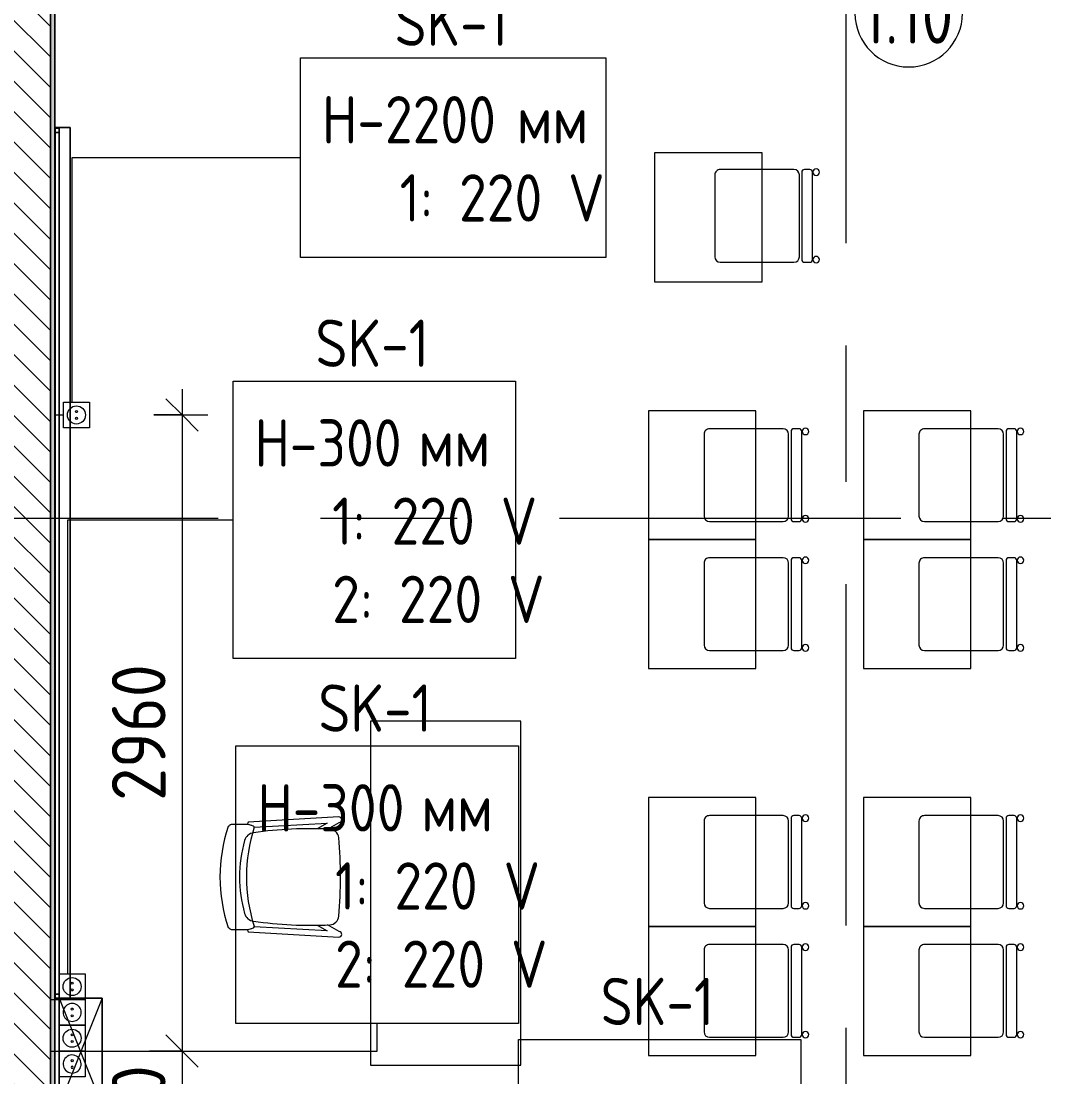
# Model space of a CAD drawing. Header units: millimetres. Extents: x -4185 to 186529, y -8553 to 29097.
# Drawn here: x 29472 to 34230, y 1000 to 5913 of the extents above; entities that cross this region are included whole.
import ezdxf

# ---------------------------------------------------------------- set-up
doc = ezdxf.new("R2010")
doc.units = ezdxf.units.MM
doc.linetypes.add('Осевая', pattern=[3175, 635, -476.25, 1587.5, -476.25])
for name, color, linetype, lineweight in [('A-ANNO-DIMS', 7, 'Continuous', 9), ('A-ANNO-DIMS-100', 7, 'Continuous', 9), ('A-AREA-IDEN', 7, 'Continuous', 9), ('A-DETL-GENF', 7, 'Continuous', 9), ('E-ELEC-FIXT-IDEN', 7, 'Continuous', 9), ('I-WALL', 7, 'Continuous', 9), ('Оси-2', 7, 'Осевая', 9), ('Электрические приборы', 7, 'Continuous', 9)]:
    doc.layers.add(name, color=color, linetype=linetype, lineweight=lineweight)
for name, color, linetype, lineweight, true_color in [('A-WALL-1', 7, 'Continuous', 9, 0x3c3c3c), ('A-WALL-FNSH-1', 7, 'Continuous', 9, 0x3c3c3c), ('I-FURN-1', 7, 'Continuous', 9, 0xf0f0f0), ('Оси розеток', 7, 'Continuous', 9, 0xff1e23)]:
    doc.layers.add(name, color=color, linetype=linetype, lineweight=lineweight, true_color=true_color)
doc.styles.add('GOST Common', font='GOST_Common.ttf', dxfattribs={"width": 0.9, "height": 220})
doc.styles.add('GOST Common_1', font='GOST_Common.ttf', dxfattribs={"width": 0.9, "height": 250})
doc.styles.add('ISOCPEUR', font='isocpeur.ttf', dxfattribs={"width": 0.9, "height": 250})
doc.dimstyles.new('ISO-2_5_0_9К_БОЛЬШОЙ', dxfattribs={"dimscale": 304.8, "dimtxt": 248.995294, "dimasz": 0.492126, "dimexe": 0.393701, "dimexo": 0.984252, "dimgap": 0, "dimtad": 1, "dimdec": 0, "dimrnd": 10, "dimzin": 0, "dimdsep": 46, "dimtxsty": 'ISOCPEUR', "dimblk1": 'OBLIQUE', "dimblk2": 'OBLIQUE', "dimsah": 1, "dimcen": 0.09, "dimdle": 0.393701, "dimazin": 0, "dimtfac": 1, "dimtdec": 4, "dimtix": 1, "dimtmove": 0, "dimatfit": 3, "dimfxl": 1, "dimtvp": 1, "dimtolj": 1, "dimtzin": 0, "dimarcsym": 2})

# ---------------------------------------------------------------- blocks, each defined once
blk = doc.blocks.new('Блок Розеток и Выключателей - Блок Розеток и Выключателей_SK1-V88-План размещения напольных электротехнических лючков и розеток 1 этажа в осях 1-12')
at = {"layer": 'A-DETL-GENF'}
for p, q in [((-120, -40), (0, -40)), ((-120, -160), (-120, -40)), ((0, -40), (4.9, -40)), ((0, -160), (0, -40)), ((0, -40), (0, -160)), ((4.9, -40), (6.9, -40)), ((6.9, -40), (24.9, -40)), ((24.9, -40), (120, -40)), ((120, -40.3), (120, -160)), ((0, -160), (-120, -160)), ((6.9, -160), (0, -160)), ((120, -160), (6.9, -160))]:
    blk.add_line(p, q, dxfattribs=at)
for centre, radius in [((-75.6, -100), 4.8), ((-44.4, -100), 4.8), ((60, -100), 42), ((44.4, -100), 4.8), ((75.6, -100), 4.8)]:
    blk.add_circle(centre, radius, dxfattribs=at)
for start, end in [(108, 180), (180, 36), (36, 108)]:
    blk.add_arc((-60, -100), 42, start, end, dxfattribs=at)
at = {"layer": 'Оси розеток'}
blk.add_line((0, 0), (0, -40), dxfattribs=at)
blk = doc.blocks.new('Блок Розеток и Выключателей - Блок Розеток и Выключателей_SK1-V89-План размещения напольных электротехнических лючков и розеток 1 этажа в осях 1-12')
at = {"layer": 'A-DETL-GENF'}
for p, q in [((-120, -40), (0, -40)), ((-120, -160), (-120, -40)), ((0, -40), (120, -40)), ((0, -160), (0, -40)), ((0, -40), (0, -160)), ((120, -40), (120, -160)), ((0, -160), (-120, -160)), ((120, -160), (0, -160))]:
    blk.add_line(p, q, dxfattribs=at)
for centre, radius in [((-44.4, -100), 4.8), ((60, -100), 42), ((44.4, -100), 4.8), ((75.6, -100), 4.8)]:
    blk.add_circle(centre, radius, dxfattribs=at)
for centre, radius, start, end in [((-60, -100), 42, 180, 144), ((-60, -100), 42, 144, 180), ((-75.6, -100), 4.8, 0, 180), ((-75.6, -100), 4.8, 180, 0)]:
    blk.add_arc(centre, radius, start, end, dxfattribs=at)
at = {"layer": 'Оси розеток'}
blk.add_line((0, 0), (0, -40), dxfattribs=at)
blk = doc.blocks.new('Блок Розеток и Выключателей - Блок Розеток и Выключателей_SK1-27362739-План размещения напольных электротехнических лючков и розеток 1 этажа в осях 1-12')
at = {"layer": 'A-DETL-GENF'}
for p, q in [((-60, -40), (60, -40)), ((-60, -160), (-60, -40)), ((60, -40), (60, -160)), ((60, -160), (-60, -160))]:
    blk.add_line(p, q, dxfattribs=at)
for centre, radius in [((0, -100), 42), ((-15.6, -100), 4.8), ((15.6, -100), 4.8)]:
    blk.add_circle(centre, radius, dxfattribs=at)
at = {"layer": 'Оси розеток'}
blk.add_line((0, 0), (0, -40), dxfattribs=at)
blk = doc.blocks.new('Стол базовый прямоугольный - 1_7а-25476368-План размещения напольных электротехнических лючков и розеток 1 этажа в осях 1-12')
at = {"layer": 'I-FURN-1'}
for p, q in [((250, 300), (-250, 300)), ((-250, 300), (-250, -300)), ((250, -300), (250, 300)), ((-250, -300), (250, -300))]:
    blk.add_line(p, q, dxfattribs=at)
blk = doc.blocks.new('Стул Breuer - 1_9а-V94-План размещения напольных электротехнических лючков и розеток 1 этажа в осях 1-12')
at = {"layer": 'I-FURN-1'}
for p, q in [((-215.9, 215.9), (-215.9, 0)), ((190.5, 241.3), (-190.5, 241.3)), ((215.9, 0), (215.9, 215.9)), ((-215.9, 0), (-215.9, -127)), ((215.9, -127), (215.9, 0)), ((-215.9, -176.2), (-215.9, -200.8)), ((203.2, -163.5), (-203.2, -163.5)), ((-190.5, -152.4), (190.5, -152.4)), ((215.9, -200.8), (215.9, -176.2)), ((-203.2, -213.5), (203.2, -213.5))]:
    blk.add_line(p, q, dxfattribs=at)
for centre, radius, start, end in [((-190.5, 215.9), 25.4, 90, 180), ((190.5, 215.9), 25.4, 0, 90), ((-190.5, -127), 25.4, 180, 270), ((190.5, -127), 25.4, 270, 360), ((-203.2, -176.2), 12.7, 90, 180), ((203.2, -176.2), 12.7, 360, 90), ((-203.5, -230.6), 15.1, 360, 180), ((-203.5, -230.6), 15.1, 180, 360), ((-203.2, -200.8), 12.7, 180, 270), ((203.7, -230.6), 15.1, 360, 180), ((203.7, -230.6), 15.1, 180, 360), ((203.2, -200.8), 12.7, 270, 360)]:
    blk.add_arc(centre, radius, start, end, dxfattribs=at)
blk = doc.blocks.new('Стул Breuer - 1_9а-25403171-План размещения напольных электротехнических лючков и розеток 1 этажа в осях 1-12')
at = {"layer": 'I-FURN-1'}
for p, q in [((-215.9, 215.9), (-215.9, 0)), ((190.5, 241.3), (-190.5, 241.3)), ((215.9, 0), (215.9, 215.9)), ((-215.9, 0), (-215.9, -127)), ((215.9, -127), (215.9, 0)), ((-215.9, -176.2), (-215.9, -200.8)), ((203.2, -163.5), (-203.2, -163.5)), ((-190.5, -152.4), (190.5, -152.4)), ((215.9, -200.8), (215.9, -176.2)), ((-203.2, -213.5), (203.2, -213.5))]:
    blk.add_line(p, q, dxfattribs=at)
for centre, radius, start, end in [((-190.5, 215.9), 25.4, 90, 180), ((190.5, 215.9), 25.4, 0, 90), ((-190.5, -127), 25.4, 180, 270), ((190.5, -127), 25.4, 270, 360), ((-203.2, -176.2), 12.7, 90, 180), ((203.2, -176.2), 12.7, 360, 90), ((-203.5, -230.6), 15.1, 360, 180), ((-203.5, -230.6), 15.1, 180, 360), ((-203.2, -200.8), 12.7, 180, 270), ((203.7, -230.6), 15.1, 360, 180), ((203.7, -230.6), 15.1, 180, 360), ((203.2, -200.8), 12.7, 270, 360)]:
    blk.add_arc(centre, radius, start, end, dxfattribs=at)
blk = doc.blocks.new('Стул Breuer - 1_9а-V100-План размещения напольных электротехнических лючков и розеток 1 этажа в осях 1-12')
at = {"layer": 'I-FURN-1'}
for p, q in [((-215.9, 215.9), (-215.9, 0)), ((190.5, 241.3), (-190.5, 241.3)), ((215.9, 0), (215.9, 215.9)), ((-215.9, 0), (-215.9, -127)), ((215.9, -127), (215.9, 0)), ((-215.9, -176.2), (-215.9, -200.8)), ((203.2, -163.5), (-203.2, -163.5)), ((-190.5, -152.4), (190.5, -152.4)), ((215.9, -200.8), (215.9, -176.2)), ((-203.2, -213.5), (203.2, -213.5))]:
    blk.add_line(p, q, dxfattribs=at)
for centre, radius, start, end in [((-190.5, 215.9), 25.4, 90, 180), ((190.5, 215.9), 25.4, 0, 90), ((-190.5, -127), 25.4, 180, 270), ((190.5, -127), 25.4, 270, 360), ((-203.2, -176.2), 12.7, 90, 180), ((203.2, -176.2), 12.7, 360, 90), ((-203.5, -230.6), 15.1, 360, 180), ((-203.5, -230.6), 15.1, 180, 360), ((-203.2, -200.8), 12.7, 180, 270), ((203.7, -230.6), 15.1, 360, 180), ((203.7, -230.6), 15.1, 180, 360), ((203.2, -200.8), 12.7, 270, 360)]:
    blk.add_arc(centre, radius, start, end, dxfattribs=at)
blk = doc.blocks.new('Стул Breuer - 1_9а-V95-План размещения напольных электротехнических лючков и розеток 1 этажа в осях 1-12')
at = {"layer": 'I-FURN-1'}
for p, q in [((-215.9, 215.9), (-215.9, 0)), ((190.5, 241.3), (-190.5, 241.3)), ((215.9, 0), (215.9, 215.9)), ((-215.9, 0), (-215.9, -127)), ((215.9, -127), (215.9, 0)), ((-215.9, -176.2), (-215.9, -200.8)), ((203.2, -163.5), (-203.2, -163.5)), ((-190.5, -152.4), (190.5, -152.4)), ((215.9, -200.8), (215.9, -176.2)), ((-203.2, -213.5), (203.2, -213.5))]:
    blk.add_line(p, q, dxfattribs=at)
for centre, radius, start, end in [((-190.5, 215.9), 25.4, 90, 180), ((190.5, 215.9), 25.4, 0, 90), ((-190.5, -127), 25.4, 180, 270), ((190.5, -127), 25.4, 270, 360), ((-203.2, -176.2), 12.7, 90, 180), ((203.2, -176.2), 12.7, 360, 90), ((-203.5, -230.6), 15.1, 360, 180), ((-203.5, -230.6), 15.1, 180, 360), ((-203.2, -200.8), 12.7, 180, 270), ((203.7, -230.6), 15.1, 360, 180), ((203.7, -230.6), 15.1, 180, 360), ((203.2, -200.8), 12.7, 270, 360)]:
    blk.add_arc(centre, radius, start, end, dxfattribs=at)
blk = doc.blocks.new('Chair_1 noor 78578 - 1_4-25422005-План размещения напольных электротехнических лючков и розеток 1 этажа в осях 1-12')
at = {"layer": 'I-FURN-1'}
for p, q in [((-130.5, 405.7), (-130.5, 344.8)), ((359.1, 344.8), (359.1, 405.7)), ((-141.2, 329.7), (-165.1, -92)), ((-136.5, -37.1), (-117.3, 302)), ((345.9, 302), (365.1, -37.1)), ((393.7, -92), (369.8, 329.7)), ((-110.2, 8.6), (-136.5, -37.1)), ((365.1, -37.1), (338.8, 8.6)), ((-139.7, -93.5), (-108.8, -39.9)), ((337.4, -39.9), (368.3, -93.5))]:
    blk.add_line(p, q, dxfattribs=at)
for centre, radius, start, end in [((114.3, -271.9), 732.8, 71.3174, 108.6833), ((-37.4, 344.8), 93.1, 180, 204.9864), ((-41.4, 297.5), 50.8, 106.1735, 171.9659), ((114.3, -239.2), 609.6, 73.8265, 106.1735), ((270, 297.5), 50.8, 8.0341, 73.8265), ((266, 344.8), 93.1, 334.477, 360), ((114.3, -279.3), 660.4, 111.7, 112.7563), ((-37.4, 344.8), 93.1, 186.4785, 204.9864), ((-116, 308.2), 6.35, 204.9864, 258.4091), ((-116, 308.2), 6.35, 204.9864, 287.8276), ((114.3, -408), 746, 71.9445, 107.8276), ((1798.9, 37.7), 1909.3, 171.9659, 182.6261), ((-1570.3, 37.7), 1909.3, 357.3739, 8.0341), ((344.3, 307.4), 6.35, 281.4186, 334.477), ((344.6, 308.2), 6.35, 281.5909, 335.0136), ((266, 344.8), 93.1, 335.0136, 353.5215), ((114.3, -279.3), 660.4, 67.2437, 68.3), ((1798.9, 37.7), 1909.3, 180.8761, 182.3307), ((-1570.3, 37.7), 1909.3, 357.6693, 359.1239), ((-152.4, -92.7), 12.7, 176.75, 356.75), ((-64, -47.7), 44.5, 182.6261, 265.0912), ((114.8, 2033.8), 2133.6, 265.0912, 274.9044), ((292.6, -47.7), 44.4, 275.9396, 357.3739), ((381, -92.7), 12.7, 183.25, 3.25)]:
    blk.add_arc(centre, radius, start, end, dxfattribs=at)
for points in [[(-120.4, 422.3), (-122, 420.8), (-124.7, 417.8), (-127.8, 413.5), (-129.8, 409.4), (-130.4, 406.9), (-130.5, 405.7)], [(359.1, 405.7), (359, 406.9), (358.4, 409.4), (356.4, 413.5), (353.3, 417.8), (350.6, 420.8), (349, 422.3)]]:
    blk.add_open_spline(points, degree=3, dxfattribs=at)
blk = doc.blocks.new('Стол базовый прямоугольный - 1_3-25460678-План размещения напольных электротехнических лючков и розеток 1 этажа в осях 1-12')
at = {"layer": 'I-FURN-1'}
for p, q in [((800, 350), (-800, 350)), ((-800, 350), (-800, -350)), ((800, -350), (800, 350)), ((-800, -350), (800, -350))]:
    blk.add_line(p, q, dxfattribs=at)
blk = doc.blocks.new('Стул Breuer - 1_9а-V119-План размещения напольных электротехнических лючков и розеток 1 этажа в осях 1-12')
at = {"layer": 'I-FURN-1'}
for p, q in [((-215.9, 215.9), (-215.9, 21)), ((190.5, 241.3), (-190.5, 241.3)), ((215.9, 21), (215.9, 215.9)), ((-215.9, 21), (-215.9, -127)), ((215.9, -127), (215.9, 21)), ((-215.9, -176.2), (-215.9, -200.8)), ((203.2, -163.5), (-203.2, -163.5)), ((-190.5, -152.4), (190.5, -152.4)), ((215.9, -200.8), (215.9, -176.2)), ((-203.2, -213.5), (203.2, -213.5))]:
    blk.add_line(p, q, dxfattribs=at)
for centre, radius, start, end in [((-190.5, 215.9), 25.4, 90, 180), ((190.5, 215.9), 25.4, 0, 90), ((-190.5, -127), 25.4, 180, 270), ((190.5, -127), 25.4, 270, 360), ((-203.2, -176.2), 12.7, 90, 180), ((203.2, -176.2), 12.7, 360, 90), ((-203.5, -230.6), 15.1, 360, 180), ((-203.5, -230.6), 15.1, 180, 360), ((-203.2, -200.8), 12.7, 180, 270), ((203.7, -230.6), 15.1, 360, 180), ((203.7, -230.6), 15.1, 180, 360), ((203.2, -200.8), 12.7, 270, 360)]:
    blk.add_arc(centre, radius, start, end, dxfattribs=at)
blk = doc.blocks.new('Шкаф параметрический - 1_5а-25565868-План размещения напольных электротехнических лючков и розеток 1 этажа в осях 1-12')
at = {"layer": 'I-FURN-1'}
for p, q in [((0, 200), (500, 0)), ((500, 200), (0, 200)), ((0, 200), (0, 0.3)), ((0, 50.2), (0, 200)), ((0, 200), (500, 200)), ((0.6, 0.3), (500, 200)), ((500, 0), (500, 200)), ((500, 200), (500, 0)), ((0, 0.3), (0, 50.2)), ((0, 0), (2, 0)), ((2, 0), (0, 0)), ((2, 0), (500, 0)), ((500, 0), (2, 0))]:
    blk.add_line(p, q, dxfattribs=at)
blk = doc.blocks.new('Зеркало обычное - Доска-V124-План размещения напольных электротехнических лючков и розеток 1 этажа в осях 1-12')
at = {"layer": 'I-FURN-1'}
for p, q in [((2025, 60), (-2025, 60)), ((-2025, 60), (-2025, 40)), ((-2025, 40.3), (-2025, 60)), ((-2025, 60), (-2005, 60)), ((2005, 60), (-2005, 60)), ((-2005, 60), (-2005, 40)), ((-2005, 40), (-2005, 60)), ((-2005, 60), (2005, 60)), ((-2005, 60), (2005, 60)), ((2005, 60), (-2005, 60)), ((-2005, 60), (2005, 60)), ((-2005, 40), (-2005, 60)), ((-2005, 40), (-2005, 60)), ((2005, 40), (2005, 60)), ((2005, 60), (2005, 40)), ((2005, 60), (2025, 60)), ((2005, 60), (2005, 40)), ((2005, 40), (2005, 60)), ((2025, 40), (2025, 60)), ((2025, 60), (2025, 40)), ((-2025, 40), (2025, 40)), ((-2023, 40), (-2025, 40)), ((-2005, 40), (-2023, 40)), ((-2005, 40), (2005, 40)), ((2005, 40), (-2005, 40)), ((2005, 40), (-2005, 40)), ((-2005, 40), (2005, 40)), ((2005, 40), (-2005, 40)), ((2025, 40), (2005, 40))]:
    blk.add_line(p, q, dxfattribs=at)
blk = doc.blocks.new('Марка_Помещения - Номер-25198446-План размещения напольных электротехнических лючков и розеток 1 этажа в осях 1-12')
at = {"layer": 'A-AREA-IDEN'}
for start, end in [(360, 180), (180, 360)]:
    blk.add_arc((0, 0), 2.5, start, end, dxfattribs=at)
blk = doc.blocks.new('DIMBLOCK42-План размещения напольных электротехнических лючков и розеток 1 этажа в осях 1-12')
at = {"layer": 'A-ANNO-DIMS-100'}
for p, q in [((30220.9, 4200), (30220.9, 1120)), ((30089.7, 4080), (30340.9, 4080)), ((30220.9, 4080), (30089.7, 4080)), ((30069.7, 1120), (30340.9, 1120)), ((30220.9, 1120), (30069.7, 1120))]:
    blk.add_line(p, q, dxfattribs=at)
at = {"layer": 'A-ANNO-DIMS-100', "lineweight": 20}
for p, q in [((30220.9, 4080), (30145.9, 4155)), ((30220.9, 4080), (30295.9, 4005)), ((30220.9, 1120), (30145.9, 1195)), ((30220.9, 1120), (30295.9, 1045))]:
    blk.add_line(p, q, dxfattribs=at)
at = {"layer": 'A-ANNO-DIMS-100', "color": 0, "insert": (29894.3, 2284), "char_height": 250, "width": 758.478, "attachment_point": 1, "rotation": 90, "line_spacing_factor": 1.149209, "style": 'ISOCPEUR'}
blk.add_mtext('2960', dxfattribs=at)
blk = doc.blocks.new('_Oblique')
at = {"color": 0, "linetype": 'ByBlock', "lineweight": -2}
blk.add_line((-0.5, -0.5), (0.5, 0.5), dxfattribs=at)
blk = doc.blocks.new('DIMBLOCK43-План размещения напольных электротехнических лючков и розеток 1 этажа в осях 1-12')
at = {"layer": 'A-ANNO-DIMS-100', "lineweight": 20}
for p, q in [((30220.9, 1120), (30145.9, 1195)), ((30220.9, 1120), (30295.9, 1045)), ((30220.9, 520), (30145.9, 595)), ((30220.9, 520), (30295.9, 445))]:
    blk.add_line(p, q, dxfattribs=at)
at = {"layer": 'A-ANNO-DIMS-100'}
for p, q in [((30069.7, 1120), (30340.9, 1120)), ((30220.9, 1120), (30069.7, 1120)), ((30220.9, 1120), (30220.9, 400)), ((30027, 520), (30340.9, 520)), ((30220.9, 520), (30027, 520))]:
    blk.add_line(p, q, dxfattribs=at)
at = {"layer": 'A-ANNO-DIMS-100', "color": 0, "insert": (29894.3, 583), "char_height": 250, "width": 568.858, "attachment_point": 1, "rotation": 90, "line_spacing_factor": 1.149209, "style": 'ISOCPEUR'}
blk.add_mtext('600', dxfattribs=at)

msp = doc.modelspace()

# ---------------------------------------------------------------- hatches: boundary and pattern name
at = {"layer": 'I-WALL'}
h = msp.add_hatch(dxfattribs=at)
h.set_pattern_fill('FP_18', color=256, style=0, pattern_type=2)
h.set_pattern_definition([(135, (0, 0), (-70.71068, -70.71068), [])])
h.paths.add_polyline_path([(29599.2, 500), (29609.7, 500), (29609.7, 7300), (29409.7, 7300), (29409.7, 500)])
h = msp.add_hatch(dxfattribs=at)
h.set_pattern_fill('FP_84', color=256, style=0, pattern_type=2)
h.set_pattern_definition([(0, (0, 0), (121.92, 30.48), [10.058, -81.382, 10.058, -81.382, -487.68]), (0, (0, 0), (121.92, 30.48), [-182.88, 10.058, -172.822, 10.058, -81.382, -213.36]), (0, (0, 0), (121.92, 30.48), [-457.2, 10.058, -50.902, 10.058, -142.342]), (120, (45.72, 15.24), (-87.356454, 90.345817), [10.058, -81.382, 10.058, -81.382, -487.68]), (120, (45.72, 15.24), (-87.356454, 90.345817), [-182.88, 10.058, -172.822, 10.058, -81.382, -213.36]), (120, (45.72, 15.24), (-87.356454, 90.345817), [-457.2, 10.058, -50.902, 10.058, -142.342]), (240, (60.96, 76.2), (-34.563546, -120.825817), [10.058, -81.382, 10.058, -81.382, -487.68]), (240, (60.96, 76.2), (-34.563546, -120.825817), [-182.88, 10.058, -172.822, 10.058, -81.382, -213.36]), (240, (60.96, 76.2), (-34.563546, -120.825817), [-457.2, 10.058, -50.902, 10.058, -142.342])])
h.paths.add_polyline_path([(29609.7, 520), (29628.7, 520), (29628.7, 7280), (29609.7, 7280), (29609.7, 858)])

# ---------------------------------------------------------------- linework, layer by layer
at = {"layer": 'A-WALL-1'}
for p, q in [((29608.7, 7300), (29608.7, 500)), ((29609.7, 500), (29609.7, 7300)), ((29628.7, 520), (29628.7, 7280))]:
    msp.add_line(p, q, dxfattribs=at)
at = {"layer": 'A-WALL-FNSH-1'}
for p, q in [((29629.7, 7279), (29629.7, 520)), ((29630.7, 521), (29630.7, 7279))]:
    msp.add_line(p, q, dxfattribs=at)
at = {"layer": 'E-ELEC-FIXT-IDEN'}
for p, q in [((29709.7, 5277.5), (30772.4, 5277.5)), ((29709.7, 4140), (29709.7, 5277.5)), ((29689.7, 3591.5), (30458.4, 3592)), ((29689.7, 1480.1), (29689.7, 3591.5)), ((31128.5, 1120), (31128.5, 1248.8)), ((29769.7, 1120), (31128.5, 1120))]:
    msp.add_line(p, q, dxfattribs=at)
at = {"layer": 'E-ELEC-FIXT-IDEN', "flags": 128}
for points in [[(30772.4, 5741.5), (32192.8, 5741.5), (32192.8, 4813.5), (30772.4, 4813.5)], [(30458.4, 4237.5), (31771.7, 4237.5), (31771.7, 2946.5), (30458.4, 2946.5)], [(30471.8, 2539.8), (31785.1, 2539.8), (31785.1, 1248.8), (30471.8, 1248.8)], [(31785.1, 1174.7), (33098.4, 1174.7), (33098.4, -116.3), (31785.1, -116.3)]]:
    msp.add_lwpolyline(points, close=True, dxfattribs=at)
at = {"layer": 'I-FURN-1'}
for p, q in [((29699.9, 5417), (29629.9, 5417)), ((29629.9, 5417), (29629.9, 1367)), ((29629.9, 1367), (29629.9, 5417)), ((29629.9, 5417), (29699.9, 5417)), ((29699.9, 1367), (29699.9, 5417)), ((29699.9, 5417), (29699.9, 1367)), ((29630, 1367), (29649.7, 1367)), ((29649.7, 1367), (29630, 1367)), ((29650, 1367), (29699.9, 1367)), ((29699.9, 1367), (29650, 1367))]:
    msp.add_line(p, q, dxfattribs=at)
at = {"layer": 'Оси-2'}
for p, q in [((29610, 593.7), (29610, 24898.1)), ((33310, 593.7), (33310, 24898.1)), ((-885.2, 3600), (36057, 3600))]:
    msp.add_line(p, q, dxfattribs=at)

# ---------------------------------------------------------------- block references
at = {"layer": 'A-AREA-IDEN', "xscale": 99.99999999999993, "yscale": 99.99999999999993, "zscale": 99.99999999999993}
msp.add_blockref('Марка_Помещения - Номер-25198446-План размещения напольных электротехнических лючков и розеток 1 этажа в осях 1-12', (33600.8, 5949.3), dxfattribs=at)
at = {"layer": 'I-FURN-1'}
for name, p, rotation in [('Зеркало обычное - Доска-V124-План размещения напольных электротехнических лючков и розеток 1 этажа в осях 1-12', (29690, 3390), 89.9999999999998), ('Стул Breuer - 1_9а-V119-План размещения напольных электротехнических лючков и розеток 1 этажа в осях 1-12', (32940, 5006.3), 89.99999999999959), ('Стул Breuer - 1_9а-V94-План размещения напольных электротехнических лючков и розеток 1 этажа в осях 1-12', (32890, 3800), 89.99999999999959), ('Стул Breuer - 1_9а-25403171-План размещения напольных электротехнических лючков и розеток 1 этажа в осях 1-12', (33890, 3800), 89.99999999999959), ('Стул Breuer - 1_9а-V94-План размещения напольных электротехнических лючков и розеток 1 этажа в осях 1-12', (32890, 3200), 89.99999999999959), ('Стул Breuer - 1_9а-25403171-План размещения напольных электротехнических лючков и розеток 1 этажа в осях 1-12', (33890, 3200), 89.99999999999959), ('Стол базовый прямоугольный - 1_3-25460678-План размещения напольных электротехнических лючков и розеток 1 этажа в осях 1-12', (31446.9, 1854.9), 270.0000000000001), ('Стул Breuer - 1_9а-V95-План размещения напольных электротехнических лючков и розеток 1 этажа в осях 1-12', (32890, 2000), 89.99999999999959), ('Стул Breuer - 1_9а-V100-План размещения напольных электротехнических лючков и розеток 1 этажа в осях 1-12', (33890, 2000), 89.99999999999959), ('Chair_1 noor 78578 - 1_4-25422005-План размещения напольных электротехнических лючков и розеток 1 этажа в осях 1-12', (30858.2, 1815.9), 90), ('Стул Breuer - 1_9а-25403171-План размещения напольных электротехнических лючков и розеток 1 этажа в осях 1-12', (32890, 1400), 89.99999999999959), ('Стул Breuer - 1_9а-25403171-План размещения напольных электротехнических лючков и розеток 1 этажа в осях 1-12', (33890, 1400), 89.99999999999959), ('Шкаф параметрический - 1_5а-25565868-План размещения напольных электротехнических лючков и розеток 1 этажа в осях 1-12', (29649.7, 1367), 269.9999999999998)]:
    msp.add_blockref(name, p, dxfattribs=dict(at, rotation=rotation))
for p in [(32669, 5000), (32640, 3800), (33640, 3800), (32640, 3200), (33640, 3200), (32640, 2000), (33640, 2000), (32640, 1400), (33640, 1400)]:
    msp.add_blockref('Стол базовый прямоугольный - 1_7а-25476368-План размещения напольных электротехнических лючков и розеток 1 этажа в осях 1-12', p, dxfattribs=at)
at = {"layer": 'Электрические приборы', "rotation": 89.9999999999999}
for name, p in [('Блок Розеток и Выключателей - Блок Розеток и Выключателей_SK1-27362739-План размещения напольных электротехнических лючков и розеток 1 этажа в осях 1-12', (29629.7, 4080)), ('Блок Розеток и Выключателей - Блок Розеток и Выключателей_SK1-V88-План размещения напольных электротехнических лючков и розеток 1 этажа в осях 1-12', (29609.7, 1360.1)), ('Блок Розеток и Выключателей - Блок Розеток и Выключателей_SK1-V89-План размещения напольных электротехнических лючков и розеток 1 этажа в осях 1-12', (29609.7, 1120))]:
    msp.add_blockref(name, p, dxfattribs=at)

# ---------------------------------------------------------------- texts
at = {"layer": 'A-AREA-IDEN', "insert": (33382.8, 6057.8), "char_height": 250, "width": 548.354, "attachment_point": 1, "style": 'GOST Common_1'}
msp.add_mtext('1.10', dxfattribs=at)
at = {"layer": 'E-ELEC-FIXT-IDEN', "char_height": 220, "attachment_point": 1, "style": 'GOST Common'}
for s, insert, width in [('SK-1', (31209, 6017.7), 656.582), ('H-2200 ', (30872.4, 5563.9), 1096.708), ('мм', (31777.3, 5563.9), 375.19), ('   1: 220 V', (30872.4, 5200.1), 1291.519), ('SK-1', (30841.4, 4523.9), 656.582), ('H-300 ', (30558.4, 4059.9), 923.544), ('мм', (31320.4, 4059.9), 375.19), ('   1: 220 V', (30558.4, 3696.1), 1291.519), ('   2: 220 V', (30558.4, 3332.3), 1342.025), ('SK-1', (30854.9, 2826.1), 656.582), ('H-300 ', (30571.8, 2362.1), 923.544), ('мм', (31333.8, 2362.1), 375.19), ('   1: 220 V', (30571.8, 1998.3), 1291.519), ('   2: 220 V', (30571.8, 1634.5), 1342.025), ('SK-1', (32168.2, 1461), 656.582)]:
    msp.add_mtext(s, dxfattribs=dict(at, insert=insert, width=width))

# ---------------------------------------------------------------- dimensions: what is measured, and where the dimension line sits
at = {"layer": 'A-ANNO-DIMS'}
for base, p1, p2, override, picture, middle in [((30220.9, 1120), (29789.7, 4080), (29769.7, 1120), {"dimpost": '<>', "dimfxl": 2960.041848}, 'DIMBLOCK42-План размещения напольных электротехнических лючков и розеток 1 этажа в осях 1-12', (30095.9, 2600)), ((30220.9, 520), (29769.7, 1120), (30327, 520), {"dimpost": '<>', "dimfxl": 818.872956}, 'DIMBLOCK43-План размещения напольных электротехнических лючков и розеток 1 этажа в осях 1-12', (30095.9, 820))]:
    dim = msp.add_linear_dim(base=base, p1=p1, p2=p2, angle=90, dimstyle='ISO-2_5_0_9К_БОЛЬШОЙ', override=override, dxfattribs=at)
    dim.commit()
    dim.dimension.update_dxf_attribs({"geometry": picture, "text_midpoint": middle})

doc.saveas('drawing.dxf')
